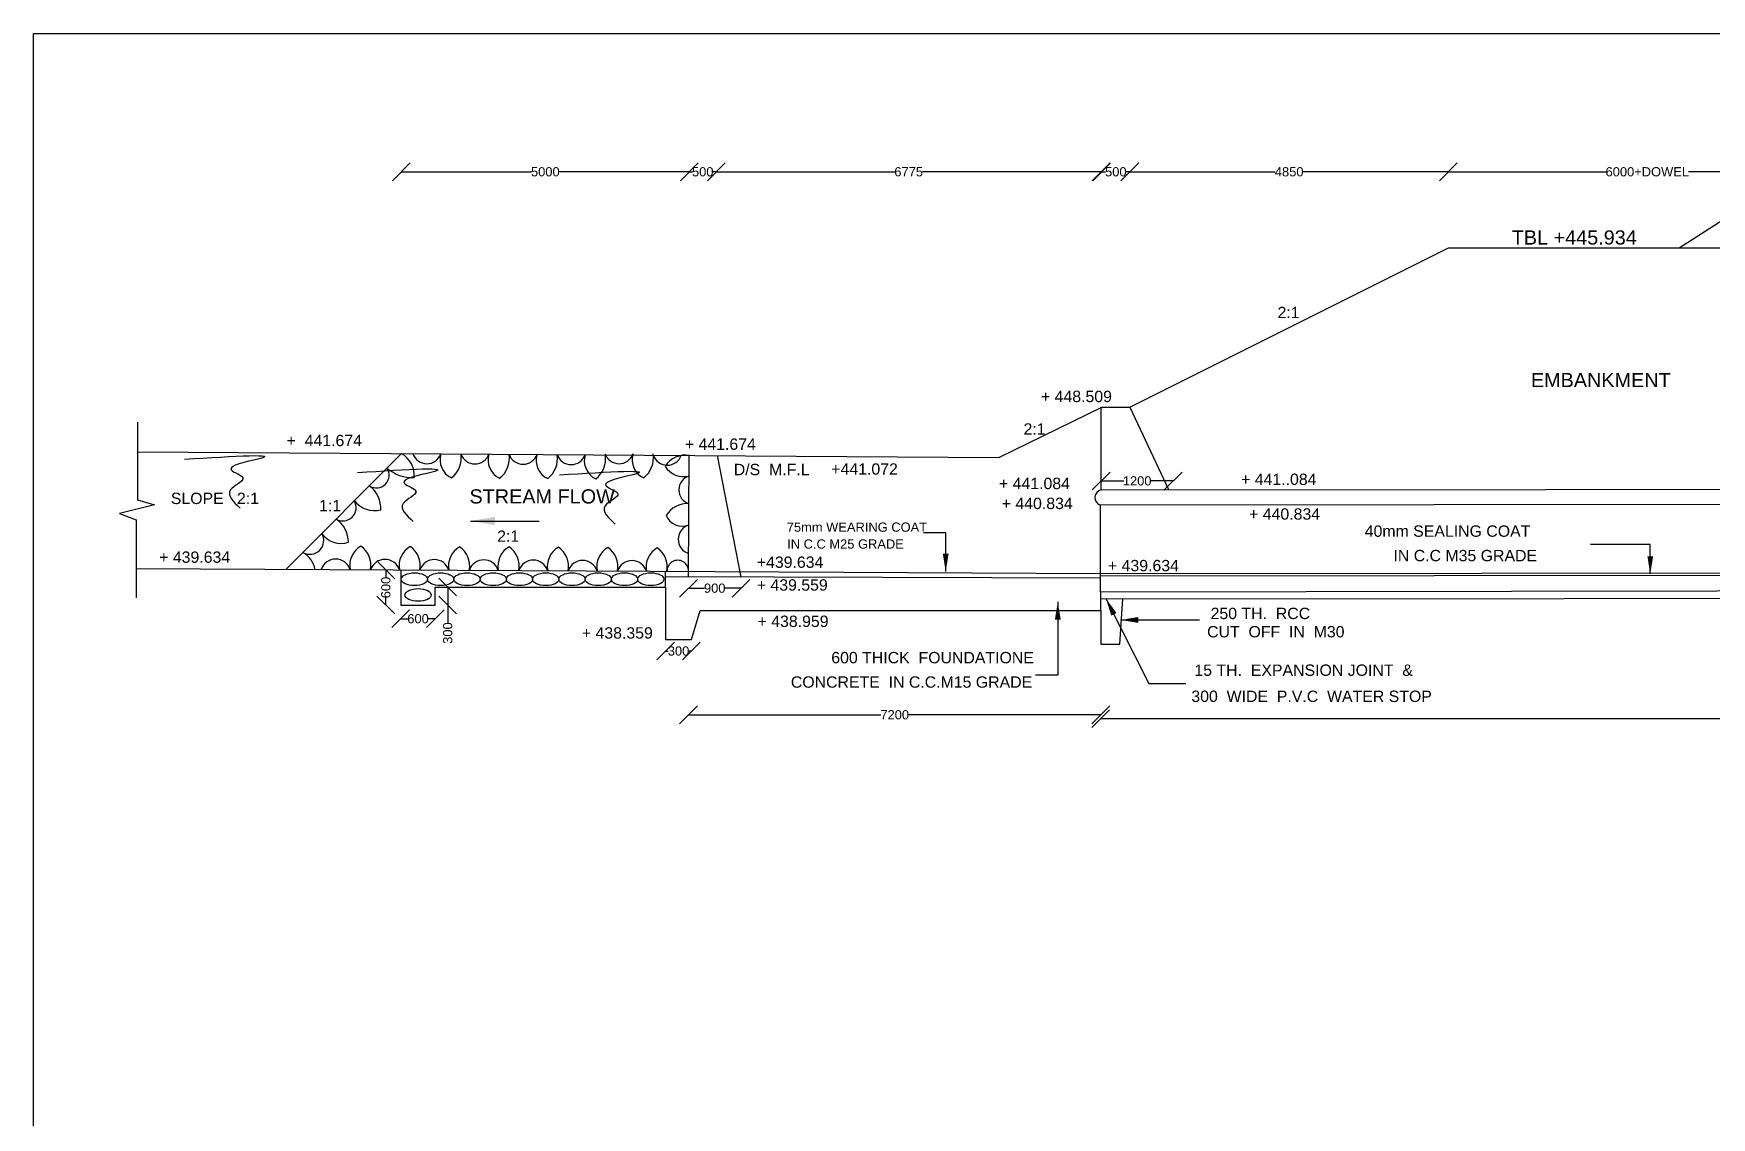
# Model space of a CAD drawing. Header units: millimetres. Extents: x 2933 to 10982, y 3497 to 8355.
# Drawn here: x 2933 to 5299, y 6828 to 8355 of the extents above; entities that cross this region are included whole.
import ezdxf

# ---------------------------------------------------------------- set-up
doc = ezdxf.new("R2010")
doc.units = ezdxf.units.MM
doc.header["$MEASUREMENT"] = 0
for name, color, linetype in [('DIMENSIONS', 7, 'Continuous'), ('DRAWING', 7, 'Continuous'), ('TEXT', 7, 'Continuous')]:
    doc.layers.add(name, color=color, linetype=linetype)
doc.styles.get("Standard").update_dxf_attribs({"font": 'arial.ttf', "height": 13})
doc.dimstyles.get("Standard").update_dxf_attribs({"dimtxt": 13, "dimasz": 25, "dimexe": 0.18, "dimexo": 0.0625, "dimgap": 0.09, "dimtad": 0, "dimdec": 0, "dimzin": 0, "dimdsep": 46, "dimtxsty": 'Standard', "dimblk": 'OBLIQUE', "dimcen": 0.09, "dimse1": 1, "dimse2": 1, "dimadec": 0, "dimazin": 0, "dimtfac": 1, "dimtdec": 0, "dimtofl": 0, "dimtmove": 0, "dimatfit": 3, "dimfxl": 1, "dimtolj": 1, "dimtzin": 0, "dimarcsym": 0})

# ---------------------------------------------------------------- blocks, each defined once
blk = doc.blocks.new('_Oblique')
at = {"color": 0, "linetype": 'ByBlock', "lineweight": -2}
blk.add_line((-0.5, -0.5), (0.5, 0.5), dxfattribs=at)
blk = doc.blocks.new('*D4')
at = {"layer": 'Defpoints', "color": 0}
for p in [(3857.8, 8160.6), (3452, 7763.5), (3857.8, 7760.9)]:
    blk.add_point(p, dxfattribs=at)
at = {"layer": 'DIMENSIONS', "color": 0, "lineweight": -2}
for p, q in [((3452, 8160.6), (3635.4, 8160.6)), ((3857.8, 8160.6), (3674.4, 8160.6))]:
    blk.add_line(p, q, dxfattribs=at)
at = {"layer": 'DIMENSIONS', "color": 0, "lineweight": -2, "xscale": 25, "yscale": 25, "zscale": 25, "rotation": 180}
blk.add_blockref('_Oblique', (3452, 8160.6), dxfattribs=at)
at = {"layer": 'DIMENSIONS', "color": 0, "lineweight": -2, "xscale": 25, "yscale": 25, "zscale": 25}
blk.add_blockref('_Oblique', (3857.8, 8160.6), dxfattribs=at)
at = {"layer": 'DIMENSIONS', "color": 0, "insert": (3654.9, 8160.6), "char_height": 13, "attachment_point": 5}
blk.add_mtext('\\A1;5000', dxfattribs=at)
blk = doc.blocks.new('*D5')
at = {"layer": 'Defpoints', "color": 0}
for p in [(3895.8, 8160.6), (3857.8, 7760.9), (3895.8, 7768.3)]:
    blk.add_point(p, dxfattribs=at)
at = {"layer": 'DIMENSIONS', "color": 0, "lineweight": -2}
for p, q in [((3857.8, 8160.6), (3862.4, 8160.6)), ((3895.8, 8160.6), (3891.2, 8160.6))]:
    blk.add_line(p, q, dxfattribs=at)
at = {"layer": 'DIMENSIONS', "color": 0, "lineweight": -2, "xscale": 25, "yscale": 25, "zscale": 25, "rotation": 180}
blk.add_blockref('_Oblique', (3857.8, 8160.6), dxfattribs=at)
at = {"layer": 'DIMENSIONS', "color": 0, "lineweight": -2, "xscale": 25, "yscale": 25, "zscale": 25}
blk.add_blockref('_Oblique', (3895.8, 8160.6), dxfattribs=at)
at = {"layer": 'DIMENSIONS', "color": 0, "insert": (3876.8, 8160.6), "char_height": 13, "attachment_point": 5}
blk.add_mtext('\\A1;500', dxfattribs=at)
blk = doc.blocks.new('*D6')
at = {"layer": 'Defpoints', "color": 0}
for p in [(3895.8, 8160.6), (4438.5, 8160.6), (4438.5, 7828.6)]:
    blk.add_point(p, dxfattribs=at)
at = {"layer": 'DIMENSIONS', "color": 0, "lineweight": -2}
for p, q in [((3895.8, 8160.6), (4147.5, 8160.6)), ((4438.5, 8160.6), (4186.7, 8160.6))]:
    blk.add_line(p, q, dxfattribs=at)
at = {"layer": 'DIMENSIONS', "color": 0, "lineweight": -2, "xscale": 25, "yscale": 25, "zscale": 25, "rotation": 180}
blk.add_blockref('_Oblique', (3895.8, 8160.6), dxfattribs=at)
at = {"layer": 'DIMENSIONS', "color": 0, "lineweight": -2, "xscale": 25, "yscale": 25, "zscale": 25}
blk.add_blockref('_Oblique', (4438.5, 8160.6), dxfattribs=at)
at = {"layer": 'DIMENSIONS', "color": 0, "insert": (4167.1, 8160.6), "char_height": 13, "attachment_point": 5}
blk.add_mtext('\\A1;6775', dxfattribs=at)
blk = doc.blocks.new('*D7')
at = {"layer": 'Defpoints', "color": 0}
for p in [(4478.9, 8160.6), (4439.3, 7828.9), (4478.9, 7828.9)]:
    blk.add_point(p, dxfattribs=at)
at = {"layer": 'DIMENSIONS', "color": 0, "lineweight": -2}
for p, q in [((4439.3, 8160.6), (4444.7, 8160.6)), ((4478.9, 8160.6), (4473.5, 8160.6))]:
    blk.add_line(p, q, dxfattribs=at)
at = {"layer": 'DIMENSIONS', "color": 0, "lineweight": -2, "xscale": 25, "yscale": 25, "zscale": 25, "rotation": 180}
blk.add_blockref('_Oblique', (4439.3, 8160.6), dxfattribs=at)
at = {"layer": 'DIMENSIONS', "color": 0, "lineweight": -2, "xscale": 25, "yscale": 25, "zscale": 25}
blk.add_blockref('_Oblique', (4478.9, 8160.6), dxfattribs=at)
at = {"layer": 'DIMENSIONS', "color": 0, "insert": (4459.1, 8160.6), "char_height": 13, "attachment_point": 5}
blk.add_mtext('\\A1;500', dxfattribs=at)
blk = doc.blocks.new('*D8')
at = {"layer": 'Defpoints', "color": 0}
for p in [(4928, 8160.6), (4928, 8053.5), (4478.9, 7828.9)]:
    blk.add_point(p, dxfattribs=at)
at = {"layer": 'DIMENSIONS', "color": 0, "lineweight": -2}
for p, q in [((4478.9, 8160.6), (4683.7, 8160.6)), ((4928, 8160.6), (4723.2, 8160.6))]:
    blk.add_line(p, q, dxfattribs=at)
at = {"layer": 'DIMENSIONS', "color": 0, "lineweight": -2, "xscale": 25, "yscale": 25, "zscale": 25, "rotation": 180}
blk.add_blockref('_Oblique', (4478.9, 8160.6), dxfattribs=at)
at = {"layer": 'DIMENSIONS', "color": 0, "lineweight": -2, "xscale": 25, "yscale": 25, "zscale": 25}
blk.add_blockref('_Oblique', (4928, 8160.6), dxfattribs=at)
at = {"layer": 'DIMENSIONS', "color": 0, "insert": (4703.5, 8160.6), "char_height": 13, "attachment_point": 5}
blk.add_mtext('\\A1;4850', dxfattribs=at)
blk = doc.blocks.new('*D9')
at = {"layer": 'Defpoints', "color": 0}
for p in [(5488.6, 8160.6), (4928, 8053.5), (5488.6, 8053.5)]:
    blk.add_point(p, dxfattribs=at)
at = {"layer": 'DIMENSIONS', "color": 0, "lineweight": -2}
for p, q in [((4928, 8160.6), (5150.1, 8160.6)), ((5488.6, 8160.6), (5266.5, 8160.6))]:
    blk.add_line(p, q, dxfattribs=at)
at = {"layer": 'DIMENSIONS', "color": 0, "lineweight": -2, "xscale": 25, "yscale": 25, "zscale": 25, "rotation": 180}
blk.add_blockref('_Oblique', (4928, 8160.6), dxfattribs=at)
at = {"layer": 'DIMENSIONS', "color": 0, "lineweight": -2, "xscale": 25, "yscale": 25, "zscale": 25}
blk.add_blockref('_Oblique', (5488.6, 8160.6), dxfattribs=at)
at = {"layer": 'DIMENSIONS', "color": 0, "insert": (5208.3, 8160.6), "char_height": 13, "attachment_point": 5}
blk.add_mtext('\\A1;6000+DOWEL', dxfattribs=at)
blk = doc.blocks.new('*D19')
at = {"layer": 'Defpoints', "color": 0}
for p in [(3451.1, 7599.7), (3430.1, 7550), (3451.1, 7550)]:
    blk.add_point(p, dxfattribs=at)
at = {"layer": 'DIMENSIONS', "color": 0, "lineweight": -2}
for p, q in [((3430.1, 7599.7), (3430.1, 7589.3)), ((3430.1, 7550), (3430.1, 7560.4))]:
    blk.add_line(p, q, dxfattribs=at)
at = {"layer": 'DIMENSIONS', "color": 0, "lineweight": -2, "xscale": 25, "yscale": 25, "zscale": 25}
for p, rotation in [((3430.1, 7599.7), 90), ((3430.1, 7550), 270)]:
    blk.add_blockref('_Oblique', p, dxfattribs=dict(at, rotation=rotation))
at = {"layer": 'DIMENSIONS', "color": 0, "insert": (3430.1, 7574.8), "char_height": 13, "attachment_point": 5, "rotation": 90}
blk.add_mtext('\\A1;600', dxfattribs=at)
blk = doc.blocks.new('*D20')
at = {"layer": 'Defpoints', "color": 0}
for p in [(3451.1, 7550), (3499.8, 7550), (3499.8, 7530.8)]:
    blk.add_point(p, dxfattribs=at)
at = {"layer": 'DIMENSIONS', "color": 0, "lineweight": -2}
for p, q in [((3451.1, 7530.8), (3461, 7530.8)), ((3499.8, 7530.8), (3489.9, 7530.8))]:
    blk.add_line(p, q, dxfattribs=at)
at = {"layer": 'DIMENSIONS', "color": 0, "lineweight": -2, "xscale": 25, "yscale": 25, "zscale": 25, "rotation": 180}
blk.add_blockref('_Oblique', (3451.1, 7530.8), dxfattribs=at)
at = {"layer": 'DIMENSIONS', "color": 0, "lineweight": -2, "xscale": 25, "yscale": 25, "zscale": 25}
blk.add_blockref('_Oblique', (3499.8, 7530.8), dxfattribs=at)
at = {"layer": 'DIMENSIONS', "color": 0, "insert": (3475.5, 7530.8), "char_height": 13, "attachment_point": 5}
blk.add_mtext('\\A1;600', dxfattribs=at)
blk = doc.blocks.new('*D21')
at = {"layer": 'Defpoints', "color": 0}
for p in [(3499.8, 7575.4), (3499.8, 7550), (3517.3, 7550)]:
    blk.add_point(p, dxfattribs=at)
at = {"layer": 'DIMENSIONS', "color": 0, "lineweight": -2}
for p, q in [((3517.3, 7575.4), (3517.3, 7550)), ((3517.3, 7550), (3517.3, 7525))]:
    blk.add_line(p, q, dxfattribs=at)
at = {"layer": 'DIMENSIONS', "color": 0, "lineweight": -2, "xscale": 25, "yscale": 25, "zscale": 25}
for p, rotation in [((3517.3, 7575.4), 90), ((3517.3, 7550), 270)]:
    blk.add_blockref('_Oblique', p, dxfattribs=dict(at, rotation=rotation))
at = {"layer": 'DIMENSIONS', "color": 0, "insert": (3517.3, 7510.6), "char_height": 13, "attachment_point": 5, "rotation": 90}
blk.add_mtext('\\A1;300', dxfattribs=at)
blk = doc.blocks.new('*D22')
at = {"layer": 'Defpoints', "color": 0}
for p in [(3856.7, 7589.7), (3930.7, 7589.5), (3930.7, 7573.8)]:
    blk.add_point(p, dxfattribs=at)
at = {"layer": 'DIMENSIONS', "color": 0, "lineweight": -2}
for p, q in [((3856.7, 7573.8), (3879.3, 7573.8)), ((3930.7, 7573.8), (3908.2, 7573.8))]:
    blk.add_line(p, q, dxfattribs=at)
at = {"layer": 'DIMENSIONS', "color": 0, "lineweight": -2, "xscale": 25, "yscale": 25, "zscale": 25, "rotation": 180}
blk.add_blockref('_Oblique', (3856.7, 7573.8), dxfattribs=at)
at = {"layer": 'DIMENSIONS', "color": 0, "lineweight": -2, "xscale": 25, "yscale": 25, "zscale": 25}
blk.add_blockref('_Oblique', (3930.7, 7573.8), dxfattribs=at)
at = {"layer": 'DIMENSIONS', "color": 0, "insert": (3893.7, 7573.8), "char_height": 13, "attachment_point": 5}
blk.add_mtext('\\A1;900', dxfattribs=at)
blk = doc.blocks.new('*D23')
at = {"layer": 'Defpoints', "color": 0}
for p in [(3824.5, 7501.5), (3860.8, 7501.5), (3860.8, 7485.3)]:
    blk.add_point(p, dxfattribs=at)
at = {"layer": 'DIMENSIONS', "color": 0, "lineweight": -2}
for p, q in [((3824.5, 7485.3), (3828.2, 7485.3)), ((3860.8, 7485.3), (3857.1, 7485.3))]:
    blk.add_line(p, q, dxfattribs=at)
at = {"layer": 'DIMENSIONS', "color": 0, "lineweight": -2, "xscale": 25, "yscale": 25, "zscale": 25, "rotation": 180}
blk.add_blockref('_Oblique', (3824.5, 7485.3), dxfattribs=at)
at = {"layer": 'DIMENSIONS', "color": 0, "lineweight": -2, "xscale": 25, "yscale": 25, "zscale": 25}
blk.add_blockref('_Oblique', (3860.8, 7485.3), dxfattribs=at)
at = {"layer": 'DIMENSIONS', "color": 0, "insert": (3842.7, 7485.3), "char_height": 13, "attachment_point": 5}
blk.add_mtext('\\A1;300', dxfattribs=at)
blk = doc.blocks.new('*D24')
at = {"layer": 'Defpoints', "color": 0}
for p in [(3856.7, 7589.7), (4438, 7495), (4438, 7395.4)]:
    blk.add_point(p, dxfattribs=at)
at = {"layer": 'DIMENSIONS', "color": 0, "lineweight": -2}
for p, q in [((3856.7, 7395.4), (4127.9, 7395.4)), ((4438, 7395.4), (4166.8, 7395.4))]:
    blk.add_line(p, q, dxfattribs=at)
at = {"layer": 'DIMENSIONS', "color": 0, "lineweight": -2, "xscale": 25, "yscale": 25, "zscale": 25, "rotation": 180}
blk.add_blockref('_Oblique', (3856.7, 7395.4), dxfattribs=at)
at = {"layer": 'DIMENSIONS', "color": 0, "lineweight": -2, "xscale": 25, "yscale": 25, "zscale": 25}
blk.add_blockref('_Oblique', (4438, 7395.4), dxfattribs=at)
at = {"layer": 'DIMENSIONS', "color": 0, "insert": (4147.4, 7395.4), "char_height": 13, "attachment_point": 5}
blk.add_mtext('\\A1;7200', dxfattribs=at)
blk = doc.blocks.new('*D25')
at = {"layer": 'Defpoints', "color": 0}
for p in [(8177.9, 7514.5), (4437.8, 7395.4), (8177.9, 7390)]:
    blk.add_point(p, dxfattribs=at)
at = {"layer": 'DIMENSIONS', "color": 0, "lineweight": -2}
for p, q in [((4437.8, 7390), (6283.2, 7390)), ((8177.9, 7390), (6332.4, 7390))]:
    blk.add_line(p, q, dxfattribs=at)
at = {"layer": 'DIMENSIONS', "color": 0, "lineweight": -2, "xscale": 25, "yscale": 25, "zscale": 25, "rotation": 180}
blk.add_blockref('_Oblique', (4437.8, 7390), dxfattribs=at)
at = {"layer": 'DIMENSIONS', "color": 0, "lineweight": -2, "xscale": 25, "yscale": 25, "zscale": 25}
blk.add_blockref('_Oblique', (8177.9, 7390), dxfattribs=at)
at = {"layer": 'DIMENSIONS', "color": 0, "insert": (6307.8, 7390), "char_height": 13, "attachment_point": 5}
blk.add_mtext('\\A1;52975', dxfattribs=at)
blk = doc.blocks.new('*D98')
at = {"layer": 'Defpoints', "color": 0}
for p in [(4438.5, 7712.6), (4539.9, 7725), (4539.9, 7712.7)]:
    blk.add_point(p, dxfattribs=at)
at = {"layer": 'DIMENSIONS', "color": 0, "lineweight": -2}
for p, q in [((4438.5, 7725), (4470.3, 7725)), ((4539.9, 7725), (4508.1, 7725))]:
    blk.add_line(p, q, dxfattribs=at)
at = {"layer": 'DIMENSIONS', "color": 0, "lineweight": -2, "xscale": 25, "yscale": 25, "zscale": 25, "rotation": 180}
blk.add_blockref('_Oblique', (4438.5, 7725), dxfattribs=at)
at = {"layer": 'DIMENSIONS', "color": 0, "lineweight": -2, "xscale": 25, "yscale": 25, "zscale": 25}
blk.add_blockref('_Oblique', (4539.9, 7725), dxfattribs=at)
at = {"layer": 'DIMENSIONS', "color": 0, "insert": (4489.2, 7725), "char_height": 13, "attachment_point": 5}
blk.add_mtext('\\A1;1200', dxfattribs=at)

msp = doc.modelspace()

# ---------------------------------------------------------------- linework, layer by layer
at = {"layer": 'DIMENSIONS', "color": 0}
msp.add_lwpolyline([(10981.7, 3496.7), (2933.5, 3496.7), (2933.5, 8355.5), (10981.7, 8355.5)], close=True, dxfattribs=at)
at = {"layer": 'DRAWING', "color": 0}
for points in [[(3079.8, 7765.8), (4294.2, 7758.2), (4439.3, 7828.9), (4478.9, 7828.9), (4928, 8053.5), (5488.6, 8053.5), (5959.7, 7742.4), (6923.6, 7745.1), (7382.5, 8056.5), (7469.6, 8100.6), (7550.9, 8100.6), (7618.2, 8056.3), (7706, 8056.3), (8158.7, 7831.8), (8199.4, 7831.8), (9486.4, 7831.8), (9486.4, 7884.3), (9486.4, 7831.8), (9486.4, 7754.4), (9462.9, 7747), (9511.5, 7737.8), (9487.1, 7729.6), (9487.1, 7624.2)], [(5253.4, 8053.5), (5321.5, 8097.1), (5402.3, 8097.1), (5488.6, 8053.5)], [(4438.5, 7712.6), (4438.5, 7828.9)], [(4478.9, 7828.9), (4533.2, 7712.7)], [(3079.8, 7807.9), (3079.8, 7698.3), (3103.9, 7691.2), (3054.5, 7679), (3078.2, 7670.1), (3078.2, 7560.2)], [(3289.7, 7600.6), (3452, 7763.5)], [(3856.7, 7589.7), (3857.8, 7760.9)], [(3897.3, 7760.7), (3930.7, 7589.5)], [(3078.2, 7601.7), (4437.7, 7594.4), (4437.7, 7690.8)], [(4437.7, 7594.4), (8200.2, 7598), (8199.3, 7694.4)], [(3451.1, 7599.7), (3451.1, 7550), (3499.8, 7550), (3499.8, 7575.4), (3824.4, 7575.4), (3824.5, 7597.7)], [(3824.5, 7575.4), (3824.5, 7501.5), (3860.8, 7501.5), (3873.1, 7542.4), (4438, 7542.4), (4437.7, 7594.4)], [(4437.7, 7591.2), (8200.2, 7594.9)], [(4437.7, 7587.8), (3824.5, 7589.8)], [(8200.3, 7574.4), (4437.9, 7568.4)], [(4438, 7542.4), (4438, 7495), (4464.7, 7495), (4468.8, 7558.7), (4437.9, 7558.5)], [(4468.8, 7558.7), (8200.4, 7561.8), (8200.4, 7514.5), (8177.9, 7514.5), (8177.9, 7561.8)]]:
    msp.add_lwpolyline(points, dxfattribs=at)
msp.add_lwpolyline([(4438.5, 7712.6), (8199.2, 7715.3, -1.068193), (8197.9, 7694.5), (4437.7, 7690.8)], format="xyb", dxfattribs=at)
for centre, radius, start, end in [((3435.7, 7733.1), 34.4, 353.9255, 61.7648), ((3488, 7770.1), 20.8, 198.8941, 340.3877), ((3534.8, 7754.9), 28.4, 163.1265, 244.8031), ((3499.8, 7757.9), 36.7, 308.6086, 7.9667), ((3555.8, 7769.7), 20.8, 198.8941, 340.3877), ((3602.6, 7754.5), 28.4, 163.1265, 244.8031), ((3567.6, 7757.4), 36.7, 308.6086, 7.9667), ((3623.6, 7769.3), 20.8, 198.8941, 340.3877), ((3670.4, 7754), 28.4, 163.1265, 244.8031), ((3635.4, 7757), 36.7, 308.6086, 7.9667), ((3691.4, 7768.8), 20.8, 198.8941, 340.3877), ((3738.2, 7753.6), 28.4, 163.1265, 244.8031), ((3703.2, 7756.6), 36.7, 308.6086, 7.9667), ((3758.9, 7770.1), 20.8, 198.8941, 340.3877), ((3805.7, 7754.9), 28.4, 163.1265, 244.8031), ((3770.7, 7757.9), 36.7, 308.6086, 7.9667), ((3826.9, 7768), 20.8, 198.8941, 340.3877), ((3852.2, 7728.4), 33, 80.1477, 148.941), ((3416.8, 7733.1), 18, 236.4847, 33.7121), ((3468.8, 7786.9), 57.4, 229.7097, 271.1184), ((3850.7, 7763.2), 32.2, 213.4755, 282.4436), ((3383, 7686), 40, 357.1726, 53.4467), ((3863.3, 7712.4), 20.2, 106.4585, 252.8233), ((4440.9, 7701.6), 11.2, 102.1141, 253.7222), ((3369.4, 7687.4), 18.8, 239.9222, 30.2746), ((3415, 7721.3), 38.1, 219.8038, 282.0232), ((3855.6, 7657.3), 35.9, 87.2092, 148.3871), ((3338.4, 7638.7), 38.9, 359.7466, 56.3664), ((3848.1, 7686.4), 25.2, 203.8799, 290.9991), ((3322.8, 7641.4), 19.8, 240.6997, 29.4971), ((3366.8, 7669), 32.2, 213.7345, 289.1203), ((3863.3, 7642.7), 21, 106.794, 252.4879), ((3296.4, 7594), 34.5, 10.5201, 60.8375), ((3410.2, 7606), 31.1, 119.4594, 190.9261), ((3376.4, 7606.1), 32.7, 349.099, 55.5185), ((3479.9, 7605.6), 31.1, 119.4594, 190.9261), ((3446, 7605.7), 32.7, 349.099, 55.5185), ((3549.5, 7605.2), 31.1, 119.4594, 190.9261), ((3515.6, 7605.4), 32.7, 349.099, 55.5185), ((3619.1, 7604.9), 31.1, 119.4594, 190.9261), ((3585.3, 7605), 32.7, 349.099, 55.5185), ((3688.8, 7604.5), 31.1, 119.4594, 190.9261), ((3654.9, 7604.6), 32.7, 349.099, 55.5185), ((3758.4, 7604.1), 31.1, 119.4594, 190.9261), ((3724.5, 7604.2), 32.7, 349.099, 55.5185), ((3828, 7603.7), 31.1, 119.4594, 190.9261), ((3794.2, 7603.9), 32.7, 349.099, 55.5185), ((3359.2, 7593.5), 21.4, 17.8218, 161.5648), ((3428.9, 7593.1), 21.4, 17.8218, 161.5648), ((3498.5, 7592.8), 21.4, 17.8218, 161.5648), ((3568.1, 7592.4), 21.4, 17.8218, 161.5648), ((3637.8, 7592), 21.4, 17.8218, 161.5648), ((3707.4, 7591.6), 21.4, 17.8218, 161.5648), ((3777, 7591.3), 21.4, 17.8218, 161.5648), ((3841.6, 7598), 15.2, 358.0921, 181.3299)]:
    msp.add_arc(centre, radius, start, end, dxfattribs=at)
for centre in [(3470.4, 7586.5), (3507.4, 7586.5), (3544.5, 7586.5), (3581.5, 7586.5), (3618.5, 7586.5), (3655.5, 7586.5), (3692.5, 7586.5), (3729.5, 7586.5), (3766.5, 7586.5), (3803.6, 7586.5), (3475.6, 7564.3)]:
    msp.add_ellipse(centre, major_axis=(18.5, 0), ratio=0.483871, dxfattribs=at)
at = {"layer": 'TEXT', "color": 0}
for points in [[(3146.5, 7755.6), (3249.8, 7755.6), (3212.4, 7740), (3228.7, 7729.2), (3210.8, 7711.9), (3224.9, 7686.5)], [(3390.3, 7736.9), (3493.6, 7736.9), (3456.3, 7721.2), (3472.5, 7710.4), (3454.6, 7693.1), (3468.7, 7667.7)], [(3674.8, 7733.5), (3778.1, 7733.5), (3740.8, 7717.8), (3757, 7707), (3739.1, 7689.7), (3753.2, 7664.3)]]:
    msp.add_spline(points, degree=3, dxfattribs=at)

# ---------------------------------------------------------------- texts
for s, height, p in [('TBL +445.934', 20, (5017.2, 8058.1)), ('2:1', 16, (4687.1, 7954.4)), ('EMBANKMENT', 20, (5044.2, 7857.2)), ('+ 448.509', 16, (4353.6, 7836.1)), ('2:1', 16, (4329, 7790.2)), ('+  441.674', 16, (3290.2, 7774)), ('+ 441.674', 16, (3851.6, 7768.8)), ('D/S  M.F.L', 16, (3920.6, 7733.1)), ('+441.072', 16, (4058, 7733.8)), ('+ 441..084', 16, (4635.7, 7719.3)), ('STREAM FLOW', 20, (3548, 7693.2)), ('+ 441.084', 16, (4294.4, 7713.4)), ('SLOPE   2:1', 16, (3127, 7692.4)), ('1:1', 16, (3336, 7682.2)), ('+ 440.834', 16, (4298.3, 7685.3)), ('75mm WEARING COAT', 13, (3995.3, 7653.4)), ('+ 440.834', 16, (4647, 7670.4)), ('2:1', 16, (3587, 7639.2)), ('IN C.C M25 GRADE', 13, (3995.8, 7629.6)), ('40mm SEALING COAT', 16, (4810, 7646.3)), ('+ 439.634', 16, (3110.6, 7609.6)), ('+439.634', 16, (3953, 7602.5)), ('IN C.C M35 GRADE', 16, (4850.5, 7611.8)), ('+ 439.634', 16, (4448, 7597.7)), ('+ 439.559', 16, (3953, 7570.4)), ('250 TH.  RCC', 16, (4592.7, 7530.3)), ('+ 438.959', 16, (3954.1, 7519.2)), ('+ 438.359', 16, (3706.4, 7502.8)), ('CUT  OFF  IN  M30', 16, (4587.8, 7504.5)), ('600 THICK  FOUNDATIONE', 16, (4058, 7468)), ('15 TH.  EXPANSION JOINT  &', 16, (4569.9, 7450.3)), ('CONCRETE  IN C.C.M15 GRADE', 16, (4001, 7433.6)), ('300  WIDE  P.V.C  WATER STOP', 16, (4565.6, 7413.5))]:
    msp.add_text(s, height=height, dxfattribs=at).set_placement(p)

# ---------------------------------------------------------------- dimensions: what is measured, and where the dimension line sits
at = {"layer": 'DIMENSIONS', "color": 0}
for base, p1, p2, text, picture, middle in [((3857.8, 8160.6), (3452, 7763.5), (3857.8, 7760.9), '5000', '*D4', (3654.9, 8160.6)), ((3895.8, 8160.6), (3857.8, 7760.9), (3895.8, 7768.3), '500', '*D5', (3876.8, 8160.6)), ((4438.5, 8160.6), (3895.8, 8160.6), (4438.5, 7828.6), '6775', '*D6', (4167.1, 8160.6)), ((4478.9, 8160.6), (4439.3, 7828.9), (4478.9, 7828.9), '500', '*D7', (4459.1, 8160.6)), ((4928, 8160.6), (4478.9, 7828.9), (4928, 8053.5), '4850', '*D8', (4703.5, 8160.6)), ((5488.6, 8160.6), (4928, 8053.5), (5488.6, 8053.5), '6000+DOWEL', '*D9', (5208.3, 8160.6)), ((4539.9, 7725), (4438.5, 7712.6), (4539.9, 7712.7), '1200', '*D98', (4489.2, 7725)), ((3930.7, 7573.8), (3856.7, 7589.7), (3930.7, 7589.5), '900', '*D22', (3893.7, 7573.8)), ((4438, 7395.4), (3856.7, 7589.7), (4438, 7495), '7200', '*D24', (4147.4, 7395.4)), ((3499.8, 7530.8), (3451.1, 7550), (3499.8, 7550), '600', '*D20', (3475.5, 7530.8)), ((3860.8, 7485.3), (3824.5, 7501.5), (3860.8, 7501.5), '300', '*D23', (3842.7, 7485.3)), ((8177.9, 7390), (4437.8, 7395.4), (8177.9, 7514.5), '52975', '*D25', (6307.8, 7390))]:
    dim = msp.add_linear_dim(base=base, p1=p1, p2=p2, text=text, dimstyle='Standard', dxfattribs=at)
    dim.commit()
    dim.dimension.update_dxf_attribs({"geometry": picture, "text_midpoint": middle})
for base, p1, p2, text, picture, middle in [((3430.1, 7550), (3451.1, 7599.7), (3451.1, 7550), '600', '*D19', (3430.1, 7574.8)), ((3517.3, 7550), (3499.8, 7575.4), (3499.8, 7550), '300', '*D21', (3517.3, 7510.6))]:
    dim = msp.add_linear_dim(base=base, p1=p1, p2=p2, angle=90, text=text, dimstyle='Standard', dxfattribs=at)
    dim.commit()
    dim.dimension.update_dxf_attribs({"geometry": picture, "text_midpoint": middle})

# ---------------------------------------------------------------- leaders
for points, override in [([(3549.2, 7668.5), (3646.2, 7668.5)], {"dimasz": 35, "dimgap": 0.09, "dimtad": 0}), ([(4219.3, 7597.4), (4219.3, 7651.7), (4188.1, 7651.7)], {"dimgap": 0.09, "dimtad": 0}), ([(5212.5, 7593.9), (5212.5, 7635.2), (5128.1, 7635.2)], {"dimgap": 0.09, "dimtad": 0}), ([(4377.3, 7554.5), (4377.3, 7451.2), (4345.8, 7451.2)], {"dimgap": 0.09, "dimtad": 0}), ([(4445.1, 7559.4), (4505.8, 7439.3), (4557.9, 7439.3)], {"dimgap": 0.09, "dimtad": 0}), ([(4465.8, 7529.1), (4577, 7529.1)], {"dimgap": 0.09, "dimtad": 0})]:
    msp.add_leader(points, dimstyle='Standard', override=override, dxfattribs=at)

doc.saveas('drawing.dxf')
